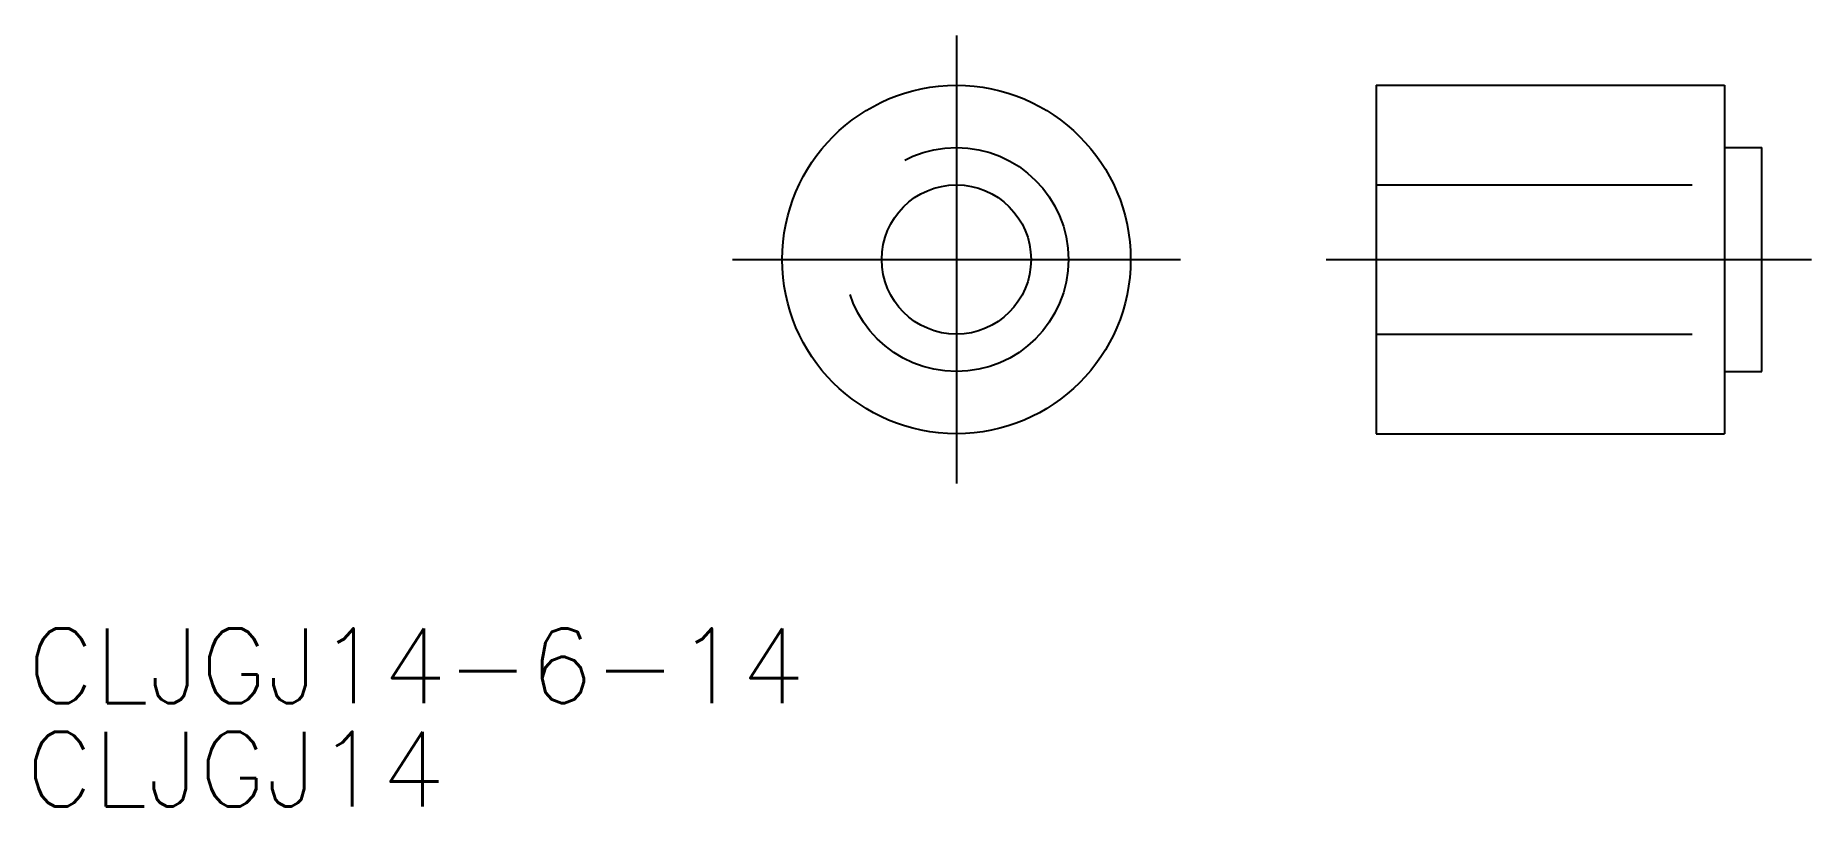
# Model space of a CAD drawing. Extents: x -37 to 34.4, y -22 to 9.
import ezdxf

# ---------------------------------------------------------------- set-up
doc = ezdxf.new("R2010")
doc.units = 0
doc.linetypes.add('CENTER', pattern=[50.8, 31.75, -6.35, 6.35, -6.35])
doc.linetypes.add('DASHED', pattern=[19.05, 12.7, -6.35])
doc.layers.get('0').update_dxf_attribs({"linetype": 'CONTINUOUS'})
doc.layers.add('CENTER', color=1, linetype='CENTER')
doc.styles.get("Standard").update_dxf_attribs({"font": 'txt.shx', "height": 3, "bigfont": 'bigfont.shx'})

msp = doc.modelspace()

# ---------------------------------------------------------------- linework, layer by layer
at = {"color": 7, "linetype": 'CONTINUOUS'}
for p, q in [((16.865, 7), (30.865, 7)), ((16.865, 7), (16.865, -7)), ((30.865, 7), (30.865, -7)), ((30.865, 4.5), (32.365, 4.5)), ((32.365, -4.5), (32.365, 4.5)), ((30.865, -4.5), (32.365, -4.5)), ((16.865, -7), (30.865, -7))]:
    msp.add_line(p, q, dxfattribs=at)
at = {"color": 3, "linetype": 'DASHED'}
for p, q in [((16.865, 3), (32.365, 3)), ((16.865, -3), (32.365, -3))]:
    msp.add_line(p, q, dxfattribs=at)
at = {"color": 7, "linetype": 'CONTINUOUS'}
for radius in [7, 3]:
    msp.add_circle((0, 0), radius, dxfattribs=at)
at = {"color": 3, "linetype": 'DASHED'}
msp.add_circle((0, 0), 4.5, dxfattribs=at)
at = {"layer": 'CENTER', "color": 1, "linetype": 'CENTER'}
for p, q in [((0, 9), (0, -9)), ((-9, 0), (9, 0)), ((14.865, 0), (34.365, 0))]:
    msp.add_line(p, q, dxfattribs=at)

# ---------------------------------------------------------------- texts
at = {"color": 7, "linetype": 'CONTINUOUS'}
for s, p in [('CLJGJ14-6-14', (-37.345, -17.818)), ('CLJGJ14', (-37.395, -21.975))]:
    msp.add_text(s, height=3, dxfattribs=at).set_placement(p)

doc.saveas('drawing.dxf')
